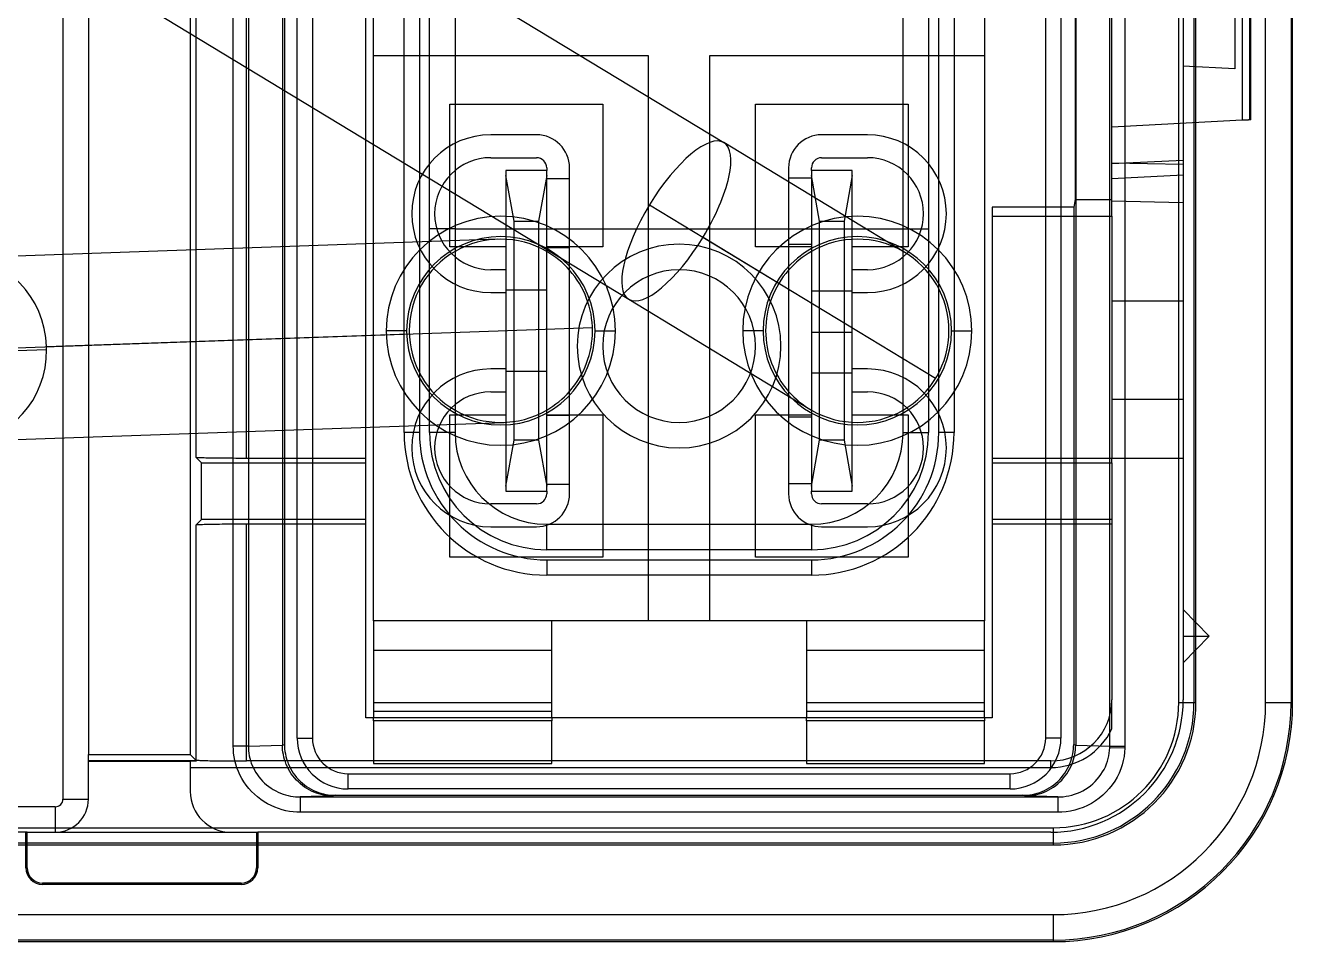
# Model space of a CAD drawing. Header units: millimetres. Extents: x -14.1 to 35.9, y -18 to 18.
# Drawn here: x 11.01 to 35.9, y -18 to 0 of the extents above; entities that cross this region are included whole.
import ezdxf

# ---------------------------------------------------------------- set-up
doc = ezdxf.new("R2010")
doc.units = ezdxf.units.MM
doc.layers.add('MAIN-1', color=7, linetype='Continuous')
doc.layers.add('MAIN-2', color=7, linetype='Continuous')

msp = doc.modelspace()

# ---------------------------------------------------------------- linework, layer by layer
at = {"layer": 'MAIN-1'}
for p, q in [((15.095, -14.159), (15.095, 14.159)), ((15.391, 14.159), (15.391, -14.159)), ((16.061, 14.137), (16.061, -14.137)), ((16.1, 14.125), (16.1, -14.125)), ((16.35, -14), (16.35, 14)), ((16.65, 14), (16.65, -14)), ((31.05, -14), (31.05, 14)), ((31.35, 14), (31.35, -14)), ((31.639, 14.137), (31.639, -14.137)), ((32.309, -14.159), (32.309, 14.159)), ((32.605, 14.159), (32.605, -14.159)), ((33.662, -13.3), (33.662, 13.3)), ((33.962, 13.3), (33.962, -13.3)), ((34, -13.3), (34, 13.3)), ((35.369, -13.3), (35.369, 13.3)), ((35.868, 13.3), (35.868, -13.3)), ((35.9, -13.3), (35.9, 13.3)), ((18.45, -8), (18.45, 8)), ((18.75, 8), (18.75, -8)), ((28.95, -8), (28.95, 8)), ((29.25, 8), (29.25, -8)), ((31.631, 3.418), (31.631, -3.418)), ((18.95, -4), (18.95, 2.668)), ((28.75, 2.668), (28.75, -4)), ((19.45, 2.438), (19.45, -4)), ((28.25, -4), (28.25, 2.438)), ((31.631, -3.418), (31.6, -3.575)), ((31.6, -3.575), (31.35, -3.575)), ((31.6, -3.575), (31.6, -14.125)), ((18.95, -8), (18.95, -4)), ((19.45, -4), (18.95, -4)), ((19.45, -4), (19.45, -8)), ((19.45, -4), (28.25, -4)), ((28.25, -4), (28.75, -4)), ((28.25, -8), (28.25, -4)), ((28.75, -4), (28.75, -8)), ((18.75, -8), (18.45, -8)), ((19.45, -8), (18.95, -8)), ((28.25, -8), (28.75, -8)), ((29.25, -8), (28.95, -8)), ((21.25, -10.3), (21.25, -9.8)), ((21.25, -9.8), (26.45, -9.8)), ((26.45, -9.8), (26.45, -10.3)), ((26.45, -10.3), (21.25, -10.3)), ((21.25, -10.5), (26.45, -10.5)), ((21.25, -10.5), (21.25, -10.8)), ((26.45, -10.5), (26.45, -10.8)), ((26.45, -10.8), (21.25, -10.8)), ((33.662, -13.3), (33.962, -13.3)), ((33.962, -13.3), (34, -13.3)), ((35.369, -13.3), (35.868, -13.3)), ((35.868, -13.3), (35.9, -13.3)), ((15.097, -14.228), (15.095, -14.159)), ((15.391, -14.159), (15.095, -14.159)), ((15.391, -14.159), (16.061, -14.138)), ((15.391, -14.159), (15.392, -14.205)), ((16.061, -14.137), (16.1, -14.125)), ((16.061, -14.138), (16.061, -14.137)), ((16.061, -14.137), (16.061, -14.137)), ((16.061, -14.137), (16.061, -14.137)), ((16.061, -14.137), (16.061, -14.137)), ((16.061, -14.137), (16.061, -14.137)), ((16.061, -14.137), (16.061, -14.137)), ((16.062, -14.184), (16.061, -14.138)), ((16.065, -14.23), (16.062, -14.184)), ((16.1, -14.125), (16.101, -14.171)), ((16.101, -14.171), (16.104, -14.218)), ((16.35, -14), (16.65, -14)), ((31.35, -14), (31.05, -14)), ((31.596, -14.218), (31.599, -14.171)), ((31.599, -14.171), (31.6, -14.125)), ((31.6, -14.125), (31.639, -14.137)), ((31.635, -14.23), (31.638, -14.184)), ((31.638, -14.184), (31.639, -14.138)), ((31.639, -14.137), (31.639, -14.137)), ((31.639, -14.137), (31.639, -14.137)), ((31.639, -14.137), (31.639, -14.137)), ((31.639, -14.137), (31.639, -14.137)), ((31.639, -14.137), (31.639, -14.137)), ((31.639, -14.137), (31.639, -14.138)), ((31.639, -14.138), (32.309, -14.159)), ((32.308, -14.191), (32.309, -14.186)), ((32.309, -14.164), (32.309, -14.159)), ((32.309, -14.159), (32.605, -14.159)), ((32.309, -14.168), (32.309, -14.164)), ((32.309, -14.173), (32.309, -14.168)), ((32.309, -14.177), (32.309, -14.173)), ((32.309, -14.182), (32.309, -14.177)), ((32.309, -14.186), (32.309, -14.182)), ((32.605, -14.159), (32.605, -14.165)), ((32.605, -14.165), (32.605, -14.171)), ((32.605, -14.171), (32.605, -14.177)), ((32.605, -14.177), (32.605, -14.183)), ((32.605, -14.183), (32.605, -14.188)), ((15.102, -14.298), (15.097, -14.228)), ((15.112, -14.369), (15.102, -14.298)), ((15.126, -14.44), (15.112, -14.369)), ((15.392, -14.205), (15.395, -14.252)), ((15.395, -14.252), (15.401, -14.299)), ((15.401, -14.299), (15.409, -14.347)), ((15.409, -14.347), (15.42, -14.395)), ((15.42, -14.395), (15.433, -14.443)), ((16.071, -14.278), (16.065, -14.23)), ((16.079, -14.325), (16.071, -14.278)), ((16.089, -14.373), (16.079, -14.325)), ((16.102, -14.422), (16.089, -14.373)), ((16.118, -14.47), (16.102, -14.422)), ((16.104, -14.218), (16.11, -14.265)), ((16.11, -14.265), (16.118, -14.313)), ((16.118, -14.313), (16.128, -14.361)), ((16.128, -14.361), (16.141, -14.409)), ((16.141, -14.409), (16.157, -14.457)), ((31.543, -14.457), (31.559, -14.409)), ((31.559, -14.409), (31.572, -14.361)), ((31.572, -14.361), (31.582, -14.313)), ((31.582, -14.313), (31.59, -14.265)), ((31.582, -14.47), (31.598, -14.422)), ((31.59, -14.265), (31.596, -14.218)), ((31.598, -14.422), (31.611, -14.373)), ((31.611, -14.373), (31.621, -14.325)), ((31.621, -14.325), (31.629, -14.278)), ((31.629, -14.278), (31.635, -14.23)), ((32.263, -14.456), (32.278, -14.402)), ((32.278, -14.402), (32.29, -14.349)), ((32.29, -14.349), (32.299, -14.295)), ((32.299, -14.295), (32.305, -14.243)), ((32.305, -14.243), (32.308, -14.191)), ((32.604, -14.2), (32.308, -14.191)), ((32.589, -14.36), (32.573, -14.442)), ((32.599, -14.28), (32.589, -14.36)), ((32.604, -14.2), (32.599, -14.28)), ((32.605, -14.194), (32.604, -14.2)), ((32.605, -14.188), (32.605, -14.194)), ((15.144, -14.512), (15.126, -14.44)), ((15.167, -14.584), (15.144, -14.512)), ((15.195, -14.655), (15.167, -14.584)), ((15.227, -14.725), (15.195, -14.655)), ((15.433, -14.443), (15.449, -14.491)), ((15.449, -14.491), (15.467, -14.539)), ((15.467, -14.539), (15.489, -14.586)), ((15.489, -14.586), (15.513, -14.632)), ((15.513, -14.632), (15.539, -14.678)), ((15.539, -14.678), (15.568, -14.722)), ((16.136, -14.517), (16.118, -14.47)), ((16.157, -14.565), (16.136, -14.517)), ((16.157, -14.457), (16.175, -14.505)), ((16.18, -14.611), (16.157, -14.565)), ((16.175, -14.505), (16.196, -14.552)), ((16.206, -14.657), (16.18, -14.611)), ((16.196, -14.552), (16.219, -14.599)), ((16.235, -14.701), (16.206, -14.657)), ((16.219, -14.599), (16.245, -14.644)), ((16.245, -14.644), (16.274, -14.689)), ((31.426, -14.689), (31.455, -14.644)), ((31.455, -14.644), (31.481, -14.599)), ((31.465, -14.701), (31.494, -14.657)), ((31.481, -14.599), (31.504, -14.552)), ((31.494, -14.657), (31.52, -14.611)), ((31.504, -14.552), (31.525, -14.505)), ((31.52, -14.611), (31.543, -14.565)), ((31.525, -14.505), (31.543, -14.457)), ((31.543, -14.565), (31.564, -14.517)), ((31.564, -14.517), (31.582, -14.47)), ((32.135, -14.717), (32.168, -14.667)), ((32.168, -14.667), (32.197, -14.615)), ((32.197, -14.615), (32.222, -14.563)), ((32.222, -14.563), (32.244, -14.51)), ((32.244, -14.51), (32.263, -14.456)), ((32.525, -14.606), (32.491, -14.687)), ((32.552, -14.524), (32.525, -14.606)), ((32.573, -14.442), (32.552, -14.524)), ((15.263, -14.794), (15.227, -14.725)), ((15.304, -14.862), (15.263, -14.794)), ((15.349, -14.927), (15.304, -14.862)), ((15.399, -14.989), (15.349, -14.927)), ((15.568, -14.722), (15.6, -14.765)), ((15.6, -14.765), (15.634, -14.807)), ((15.634, -14.807), (15.671, -14.846)), ((15.671, -14.846), (15.709, -14.884)), ((15.709, -14.884), (15.75, -14.92)), ((15.75, -14.92), (15.792, -14.953)), ((16.266, -14.744), (16.235, -14.701)), ((16.299, -14.785), (16.266, -14.744)), ((16.274, -14.689), (16.305, -14.732)), ((16.335, -14.825), (16.299, -14.785)), ((16.305, -14.732), (16.339, -14.773)), ((16.373, -14.863), (16.335, -14.825)), ((16.339, -14.773), (16.374, -14.813)), ((16.412, -14.899), (16.373, -14.863)), ((16.374, -14.813), (16.412, -14.851)), ((16.412, -14.851), (16.452, -14.886)), ((16.454, -14.932), (16.412, -14.899)), ((16.452, -14.886), (16.493, -14.92)), ((16.497, -14.963), (16.454, -14.932)), ((16.493, -14.92), (16.536, -14.951)), ((17.35, -14.7), (30.35, -14.7)), ((17.35, -15), (17.35, -14.7)), ((30.35, -15), (30.35, -14.7)), ((31.164, -14.951), (31.207, -14.92)), ((31.203, -14.963), (31.246, -14.932)), ((31.207, -14.92), (31.248, -14.886)), ((31.246, -14.932), (31.288, -14.899)), ((31.248, -14.886), (31.288, -14.851)), ((31.288, -14.851), (31.326, -14.813)), ((31.288, -14.899), (31.327, -14.863)), ((31.326, -14.813), (31.361, -14.773)), ((31.327, -14.863), (31.365, -14.825)), ((31.361, -14.773), (31.395, -14.732)), ((31.365, -14.825), (31.401, -14.785)), ((31.395, -14.732), (31.426, -14.689)), ((31.401, -14.785), (31.434, -14.744)), ((31.434, -14.744), (31.465, -14.701)), ((31.93, -14.936), (31.977, -14.897)), ((31.977, -14.897), (32.02, -14.856)), ((32.02, -14.856), (32.062, -14.811)), ((32.062, -14.811), (32.1, -14.765)), ((32.1, -14.765), (32.135, -14.717)), ((32.356, -14.92), (32.299, -14.992)), ((32.407, -14.845), (32.356, -14.92)), ((32.452, -14.767), (32.407, -14.845)), ((32.491, -14.687), (32.452, -14.767)), ((15.452, -15.049), (15.399, -14.989)), ((15.509, -15.105), (15.452, -15.049)), ((15.57, -15.158), (15.509, -15.105)), ((15.633, -15.207), (15.57, -15.158)), ((15.792, -14.953), (15.836, -14.984)), ((15.836, -14.984), (15.881, -15.013)), ((15.881, -15.013), (15.928, -15.039)), ((15.928, -15.039), (15.975, -15.062)), ((15.975, -15.062), (16.023, -15.083)), ((16.023, -15.083), (16.072, -15.101)), ((16.072, -15.101), (16.121, -15.117)), ((16.121, -15.117), (16.17, -15.13)), ((16.17, -15.13), (16.219, -15.14)), ((16.219, -15.14), (16.268, -15.148)), ((16.268, -15.148), (16.316, -15.154)), ((16.316, -15.154), (16.364, -15.157)), ((16.364, -15.157), (16.411, -15.158)), ((17.059, -15.137), (16.411, -15.158)), ((16.411, -15.158), (16.411, -15.458)), ((16.411, -15.158), (31.289, -15.158)), ((16.541, -14.992), (16.497, -14.963)), ((16.536, -14.951), (16.581, -14.98)), ((16.587, -15.018), (16.541, -14.992)), ((16.581, -14.98), (16.626, -15.006)), ((16.633, -15.041), (16.587, -15.018)), ((16.626, -15.006), (16.673, -15.029)), ((16.68, -15.062), (16.633, -15.041)), ((16.673, -15.029), (16.72, -15.05)), ((16.728, -15.08), (16.68, -15.062)), ((16.72, -15.05), (16.768, -15.068)), ((16.776, -15.096), (16.728, -15.08)), ((16.768, -15.068), (16.816, -15.084)), ((16.824, -15.109), (16.776, -15.096)), ((16.816, -15.084), (16.864, -15.097)), ((16.872, -15.119), (16.824, -15.109)), ((16.864, -15.097), (16.912, -15.107)), ((16.92, -15.127), (16.872, -15.119)), ((16.912, -15.107), (16.96, -15.115)), ((16.967, -15.133), (16.92, -15.127)), ((16.96, -15.115), (17.007, -15.121)), ((17.014, -15.136), (16.967, -15.133)), ((17.007, -15.121), (17.054, -15.124)), ((17.059, -15.137), (17.014, -15.136)), ((17.054, -15.124), (17.1, -15.125)), ((17.1, -15.125), (17.059, -15.137)), ((17.1, -15.125), (30.6, -15.125)), ((30.35, -15), (17.35, -15)), ((30.6, -15.125), (30.646, -15.124)), ((30.641, -15.137), (30.6, -15.125)), ((30.641, -15.137), (30.686, -15.136)), ((31.289, -15.158), (30.641, -15.137)), ((30.646, -15.124), (30.693, -15.121)), ((30.686, -15.136), (30.733, -15.133)), ((30.693, -15.121), (30.74, -15.115)), ((30.733, -15.133), (30.78, -15.127)), ((30.74, -15.115), (30.788, -15.107)), ((30.78, -15.127), (30.828, -15.119)), ((30.788, -15.107), (30.836, -15.097)), ((30.828, -15.119), (30.876, -15.109)), ((30.836, -15.097), (30.884, -15.084)), ((30.876, -15.109), (30.924, -15.096)), ((30.884, -15.084), (30.932, -15.068)), ((30.924, -15.096), (30.972, -15.08)), ((30.932, -15.068), (30.98, -15.05)), ((30.972, -15.08), (31.02, -15.062)), ((30.98, -15.05), (31.027, -15.029)), ((31.02, -15.062), (31.067, -15.041)), ((31.027, -15.029), (31.074, -15.006)), ((31.067, -15.041), (31.113, -15.018)), ((31.074, -15.006), (31.119, -14.98)), ((31.113, -15.018), (31.159, -14.992)), ((31.119, -14.98), (31.164, -14.951)), ((31.159, -14.992), (31.203, -14.963)), ((31.289, -15.158), (31.342, -15.157)), ((31.289, -15.158), (31.289, -15.458)), ((31.342, -15.157), (31.396, -15.153)), ((31.396, -15.153), (31.451, -15.145)), ((31.451, -15.145), (31.506, -15.135)), ((31.506, -15.135), (31.561, -15.122)), ((31.561, -15.122), (31.617, -15.105)), ((31.617, -15.105), (31.672, -15.085)), ((31.672, -15.085), (31.726, -15.062)), ((31.726, -15.062), (31.779, -15.035)), ((31.779, -15.035), (31.831, -15.005)), ((31.831, -15.005), (31.882, -14.972)), ((31.882, -14.972), (31.93, -14.936)), ((32.171, -15.123), (32.1, -15.182)), ((32.237, -15.06), (32.171, -15.123)), ((32.299, -14.992), (32.237, -15.06)), ((15.699, -15.252), (15.633, -15.207)), ((15.767, -15.292), (15.699, -15.252)), ((15.837, -15.328), (15.767, -15.292)), ((15.908, -15.36), (15.837, -15.328)), ((15.981, -15.387), (15.908, -15.36)), ((16.053, -15.409), (15.981, -15.387)), ((16.126, -15.427), (16.053, -15.409)), ((16.199, -15.441), (16.126, -15.427)), ((31.619, -15.417), (31.535, -15.435)), ((31.702, -15.392), (31.619, -15.417)), ((31.786, -15.362), (31.702, -15.392)), ((31.868, -15.326), (31.786, -15.362)), ((31.948, -15.284), (31.868, -15.326)), ((32.026, -15.236), (31.948, -15.284)), ((32.1, -15.182), (32.026, -15.236)), ((16.27, -15.451), (16.199, -15.441)), ((16.341, -15.456), (16.27, -15.451)), ((16.411, -15.458), (16.341, -15.456)), ((31.289, -15.458), (16.411, -15.458)), ((31.37, -15.456), (31.289, -15.458)), ((31.452, -15.448), (31.37, -15.456)), ((31.535, -15.435), (31.452, -15.448)), ((-9.4, -15.762), (31.2, -15.762)), ((31.2, -15.762), (31.2, -16.062)), ((31.2, -16.062), (-9.4, -16.062)), ((-9.4, -16.1), (31.2, -16.1)), ((31.2, -16.062), (31.2, -16.1)), ((-9.4, -17.469), (31.2, -17.469)), ((31.2, -17.469), (31.2, -17.968)), ((31.2, -17.968), (-9.4, -17.968)), ((-9.4, -18), (31.2, -18)), ((31.2, -17.968), (31.2, -18))]:
    msp.add_line(p, q, dxfattribs=at)
for centre, radius, start, end in [((23.85, -6.3), 2, 90, 270), ((23.85, -6.3), 2, 270, 90), ((23.85, -6.3), 1.5, 90, 270), ((23.85, -6.3), 1.5, 270, 90), ((21.25, -8), 2.8, 180, 270), ((21.25, -8), 2.5, 180, 270), ((21.25, -8), 2.3, 180, 270), ((21.25, -8), 1.8, 180, 270), ((26.45, -8), 2.8, 270, 0), ((26.45, -8), 2.5, 270, 0), ((26.45, -8), 2.3, 270, 0), ((26.45, -8), 1.8, 270, 0), ((31.2, -13.3), 4.7, 270, 0), ((31.2, -13.3), 4.668, 270, 0), ((31.2, -13.3), 4.169, 270, 0), ((31.2, -13.3), 2.8, 270, 0), ((31.2, -13.3), 2.462, 270, 0), ((31.2, -13.3), 2.762, 270, 0), ((17.35, -14), 1, 180, 270), ((17.35, -14), 0.7, 180, 270), ((30.35, -14), 1, 270, 0), ((30.35, -14), 0.7, 270, 0)]:
    msp.add_arc(centre, radius, start, end, dxfattribs=at)
at = {"layer": 'MAIN-2'}
for p, q in [((11.75, 15.2), (11.75, -15.2)), ((12.25, 14.325), (12.25, -14.325)), ((14.25, 14.325), (14.25, -14.325)), ((17.7, -13.6), (17.7, 13.6)), ((33.75, 13.25), (33.75, -13.25)), ((17.85, -11.7), (17.85, 11.7)), ((29.85, 11.7), (29.85, -11.7)), ((14.359, 8.483), (14.359, -8.483)), ((15.358, -8.5), (15.358, 8.5)), ((9.426, 6.982), (24.729, -2.304)), ((7.558, 3.904), (22.861, -5.382)), ((32.35, -3.418), (32.35, 3.418)), ((34.91, 1.866), (34.91, -1.866)), ((35.05, 1.858), (35.05, -1.858)), ((35.077, -1.857), (35.077, 1.857)), ((34.762, 0.853), (34.762, -0.853)), ((17.85, -0.6), (17.85, -0.6)), ((23.25, -0.6), (17.85, -0.6)), ((23.25, -0.6), (23.25, -0.6)), ((23.25, -11.7), (23.25, -0.6)), ((29.85, -0.6), (24.45, -0.6)), ((24.45, -0.6), (24.45, -0.6)), ((24.45, -0.6), (24.45, -11.7)), ((29.85, -0.6), (29.85, -0.6)), ((33.75, -0.8), (33.75, -0.8)), ((34.762, -0.853), (33.75, -0.8)), ((19.35, -1.55), (22.35, -1.55)), ((19.35, -4.35), (19.35, -1.55)), ((19.35, -1.55), (19.35, -1.55)), ((22.35, -1.55), (22.35, -4.35)), ((22.35, -1.55), (22.35, -1.55)), ((25.35, -1.55), (28.35, -1.55)), ((25.35, -4.35), (25.35, -1.55)), ((25.35, -1.55), (25.35, -1.55)), ((28.35, -1.55), (28.35, -4.35)), ((28.35, -1.55), (28.35, -1.55)), ((34.91, -1.866), (32.35, -2)), ((33.75, -1.927), (33.75, -1.927)), ((34.92, -1.865), (34.91, -1.866)), ((34.929, -1.865), (34.92, -1.865)), ((34.939, -1.864), (34.929, -1.865)), ((34.949, -1.864), (34.939, -1.864)), ((34.959, -1.863), (34.949, -1.864)), ((34.969, -1.863), (34.959, -1.863)), ((34.979, -1.862), (34.969, -1.863)), ((34.989, -1.862), (34.979, -1.862)), ((34.999, -1.861), (34.989, -1.862)), ((35.008, -1.861), (34.999, -1.861)), ((35.017, -1.86), (35.008, -1.861)), ((35.025, -1.86), (35.017, -1.86)), ((35.033, -1.859), (35.025, -1.86)), ((35.04, -1.859), (35.033, -1.859)), ((35.047, -1.859), (35.04, -1.859)), ((35.053, -1.858), (35.047, -1.859)), ((35.059, -1.858), (35.053, -1.858)), ((35.064, -1.858), (35.059, -1.858)), ((35.068, -1.858), (35.064, -1.858)), ((35.071, -1.857), (35.068, -1.858)), ((35.074, -1.857), (35.071, -1.857)), ((35.075, -1.857), (35.074, -1.857)), ((35.076, -1.857), (35.075, -1.857)), ((35.077, -1.857), (35.076, -1.857)), ((21.05, -2.15), (20.15, -2.15)), ((20.15, -2.15), (20.15, -2.15)), ((21.05, -2.15), (21.05, -2.15)), ((27.55, -2.15), (26.65, -2.15)), ((26.65, -2.15), (26.65, -2.15)), ((27.55, -2.15), (27.55, -2.15)), ((32.35, -2), (32.35, -2)), ((28.284, -4.461), (24.729, -2.304)), ((20.15, -2.6), (21.05, -2.6)), ((20.15, -2.6), (20.15, -2.6)), ((21.05, -2.6), (21.05, -2.6)), ((26.65, -2.6), (27.55, -2.6)), ((26.65, -2.6), (26.65, -2.6)), ((27.55, -2.6), (27.55, -2.6)), ((32.35, -2.717), (33.75, -2.646)), ((32.35, -2.7), (32.35, -2.7)), ((32.35, -2.7), (33.75, -2.724)), ((33.75, -2.724), (33.75, -2.724)), ((20.45, -2.85), (20.45, -4.35)), ((20.45, -2.85), (20.45, -2.85)), ((21.25, -2.85), (20.45, -2.85)), ((20.609, -3.85), (20.45, -2.95)), ((21.25, -2.95), (21.091, -3.85)), ((21.25, -2.8), (21.25, -2.85)), ((21.25, -2.8), (21.25, -2.8)), ((21.25, -2.85), (21.25, -2.85)), ((21.25, -4.35), (21.25, -2.85)), ((21.25, -2.85), (21.25, -2.85)), ((21.7, -9.2), (21.7, -2.8)), ((21.7, -2.8), (21.7, -2.8)), ((26, -2.8), (26, -9.2)), ((26, -2.8), (26, -2.8)), ((26.45, -2.85), (26.45, -2.8)), ((26.45, -2.8), (26.45, -2.8)), ((26.45, -2.85), (26.45, -2.85)), ((26.45, -2.85), (26.45, -4.35)), ((27.25, -2.85), (26.45, -2.85)), ((26.45, -2.85), (26.45, -2.85)), ((26.609, -3.85), (26.45, -2.95)), ((27.25, -2.95), (27.091, -3.85)), ((27.25, -2.85), (27.25, -2.85)), ((27.25, -4.35), (27.25, -2.85)), ((33.75, -2.944), (32.35, -3.015)), ((21.7, -3.013), (21.25, -3.013)), ((21.25, -3.013), (21.25, -3.013)), ((21.25, -3.013), (21.25, -3.013)), ((21.7, -3.013), (21.7, -3.013)), ((26.45, -3), (26, -3)), ((26, -3), (26, -3)), ((26.45, -3), (26.45, -3)), ((26.45, -3), (26.45, -3)), ((31.631, -3.418), (32.35, -3.418)), ((32.35, -3.75), (32.35, -3.418)), ((32.35, -3.45), (33.75, -3.478)), ((18.6, -3.7), (18.6, -3.7)), ((19.05, -3.7), (19.05, -3.7)), ((23.27, -3.524), (28.889, -6.934)), ((31.35, -3.575), (30, -3.575)), ((30, -3.575), (30, -13.6)), ((20.609, -8.15), (20.609, -3.85)), ((20.609, -3.85), (21.091, -3.85)), ((21.091, -3.85), (21.091, -8.15)), ((26.609, -3.85), (27.091, -3.85)), ((26.609, -8.15), (26.609, -3.85)), ((27.091, -3.85), (27.091, -8.15)), ((30, -3.75), (32.35, -3.75)), ((32.35, -3.75), (32.35, -8.5)), ((20.287, -4.201), (9.701, -4.571)), ((24.32, -4.162), (25.811, -5.066)), ((20.45, -4.35), (19.35, -4.35)), ((19.35, -4.35), (19.35, -4.35)), ((20.45, -4.35), (20.45, -7.65)), ((20.45, -4.35), (20.45, -4.35)), ((21.25, -7.65), (21.25, -4.35)), ((22.35, -4.35), (21.25, -4.35)), ((21.25, -4.35), (21.25, -4.35)), ((21.25, -4.363), (21.7, -4.363)), ((22.35, -4.35), (22.35, -4.35)), ((23.85, -4.3), (23.85, -4.3)), ((26.45, -4.35), (25.35, -4.35)), ((25.35, -4.35), (25.35, -4.35)), ((26, -4.3), (26.45, -4.3)), ((26.45, -4.35), (26.45, -7.65)), ((26.45, -4.35), (26.45, -4.35)), ((27.25, -7.65), (27.25, -4.35)), ((28.35, -4.35), (27.25, -4.35)), ((27.25, -4.35), (27.25, -4.35)), ((28.35, -4.35), (28.35, -4.35)), ((20.45, -4.8), (20.15, -4.8)), ((20.15, -4.8), (20.15, -4.8)), ((20.45, -4.8), (20.45, -4.8)), ((23.85, -4.8), (23.85, -4.8)), ((27.25, -4.8), (27.25, -4.8)), ((27.55, -4.8), (27.25, -4.8)), ((27.55, -4.8), (27.55, -4.8)), ((21.25, -5.2), (20.45, -5.2)), ((20.45, -5.2), (20.45, -5.25)), ((27.25, -5.224), (26.45, -5.224)), ((27.25, -5.25), (27.25, -5.224)), ((20.15, -5.25), (20.45, -5.25)), ((20.15, -5.25), (20.15, -5.25)), ((20.45, -5.25), (20.45, -5.25)), ((20.45, -5.25), (20.45, -5.25)), ((20.45, -5.25), (20.45, -5.25)), ((22.861, -5.382), (26.416, -7.539)), ((27.25, -5.25), (27.25, -5.25)), ((27.25, -5.25), (27.25, -5.25)), ((27.25, -5.25), (27.55, -5.25)), ((27.25, -5.25), (27.25, -5.25)), ((27.55, -5.25), (27.55, -5.25)), ((32.35, -5.411), (33.75, -5.411)), ((8.098, -6.428), (22.149, -5.937)), ((11.429, -6.312), (18.551, -6.063)), ((18.1, -6), (18.1, -6)), ((18.5, -6), (18.1, -6)), ((18.55, -6), (18.55, -6)), ((18.55, -6), (18.55, -6)), ((22.15, -6), (22.15, -6)), ((22.15, -6), (22.15, -6)), ((22.2, -6), (22.6, -6)), ((22.6, -6), (22.6, -6)), ((25.5, -6), (25.1, -6)), ((25.1, -6), (25.1, -6)), ((25.55, -6), (25.55, -6)), ((25.55, -6), (25.55, -6)), ((26.45, -6.024), (27.25, -6.024)), ((26.45, -6.024), (27.25, -6.024)), ((29.15, -6), (29.15, -6)), ((29.15, -6), (29.15, -6)), ((29.2, -6), (29.6, -6)), ((29.6, -6), (29.6, -6)), ((8.782, -6.462), (11.43, -6.37)), ((20.45, -6.75), (20.15, -6.75)), ((20.15, -6.75), (20.15, -6.75)), ((20.45, -6.75), (20.45, -6.75)), ((20.45, -6.75), (20.45, -6.75)), ((20.45, -6.75), (20.45, -6.8)), ((20.45, -6.75), (20.45, -6.75)), ((21.25, -6.8), (20.45, -6.8)), ((26.45, -6.824), (27.25, -6.824)), ((27.25, -6.75), (27.25, -6.75)), ((27.25, -6.75), (27.25, -6.75)), ((27.55, -6.75), (27.25, -6.75)), ((27.25, -6.75), (27.25, -6.75)), ((27.25, -6.824), (27.25, -6.75)), ((27.55, -6.75), (27.55, -6.75)), ((20.15, -7.2), (20.15, -7.2)), ((20.15, -7.2), (20.45, -7.2)), ((20.45, -7.2), (20.45, -7.2)), ((27.25, -7.2), (27.25, -7.2)), ((27.25, -7.2), (27.55, -7.2)), ((27.55, -7.2), (27.55, -7.2)), ((32.35, -7.343), (33.75, -7.343)), ((19.35, -7.65), (20.45, -7.65)), ((19.35, -10.45), (19.35, -7.65)), ((19.35, -7.65), (19.35, -7.65)), ((20.45, -7.65), (20.45, -7.65)), ((20.45, -7.65), (20.45, -9.15)), ((21.25, -7.65), (22.35, -7.65)), ((21.25, -7.65), (21.25, -7.65)), ((21.25, -9.15), (21.25, -7.65)), ((21.7, -7.663), (21.25, -7.663)), ((22.35, -7.65), (22.35, -10.45)), ((22.35, -7.65), (22.35, -7.65)), ((25.35, -7.65), (26.45, -7.65)), ((25.35, -10.45), (25.35, -7.65)), ((25.35, -7.65), (25.35, -7.65)), ((26.45, -7.7), (26, -7.7)), ((26.45, -7.65), (26.45, -9.15)), ((26.45, -7.65), (26.45, -7.65)), ((27.25, -7.65), (28.35, -7.65)), ((27.25, -7.65), (27.25, -7.65)), ((27.25, -9.15), (27.25, -7.65)), ((28.35, -7.65), (28.35, -10.45)), ((28.35, -7.65), (28.35, -7.65)), ((9.826, -8.169), (20.413, -7.799)), ((23.85, -7.8), (23.85, -7.8)), ((18.75, -8), (18.75, -8)), ((18.95, -8), (18.95, -8)), ((20.45, -9.05), (20.609, -8.15)), ((21.091, -8.15), (20.609, -8.15)), ((21.091, -8.15), (21.25, -9.05)), ((26.45, -9.05), (26.609, -8.15)), ((27.091, -8.15), (26.609, -8.15)), ((27.091, -8.15), (27.25, -9.05)), ((28.75, -8), (28.75, -8)), ((28.95, -8), (28.95, -8)), ((18.6, -8.3), (18.6, -8.3)), ((19.05, -8.3), (19.05, -8.3)), ((23.85, -8.3), (23.85, -8.3)), ((14.472, -8.596), (14.359, -8.483)), ((14.359, -8.483), (14.361, -8.484)), ((14.361, -8.484), (14.366, -8.485)), ((14.366, -8.485), (14.374, -8.486)), ((14.374, -8.486), (14.386, -8.487)), ((14.386, -8.487), (14.4, -8.488)), ((14.4, -8.488), (14.418, -8.488)), ((14.418, -8.488), (14.439, -8.489)), ((14.439, -8.489), (14.464, -8.49)), ((14.464, -8.49), (14.492, -8.491)), ((14.472, -9.704), (14.472, -8.596)), ((14.472, -8.596), (17.7, -8.596)), ((14.492, -8.491), (14.523, -8.492)), ((14.523, -8.492), (14.558, -8.493)), ((14.558, -8.493), (14.596, -8.494)), ((14.596, -8.494), (14.636, -8.495)), ((14.636, -8.495), (14.679, -8.495)), ((14.679, -8.495), (14.725, -8.496)), ((14.725, -8.496), (14.773, -8.497)), ((14.773, -8.497), (14.823, -8.497)), ((14.823, -8.497), (14.874, -8.498)), ((14.874, -8.498), (14.927, -8.498)), ((14.927, -8.498), (14.98, -8.499)), ((14.98, -8.499), (15.035, -8.499)), ((15.035, -8.499), (15.089, -8.499)), ((15.089, -8.499), (15.144, -8.5)), ((15.144, -8.5), (15.199, -8.5)), ((15.199, -8.5), (15.253, -8.5)), ((15.253, -8.5), (15.306, -8.5)), ((15.306, -8.5), (15.358, -8.5)), ((15.358, -8.5), (17.7, -8.5)), ((30, -8.5), (32.35, -8.5)), ((30, -8.596), (32.35, -8.596)), ((32.35, -8.5), (33.75, -8.5)), ((32.35, -8.596), (32.35, -8.5)), ((32.35, -8.596), (32.35, -9.704)), ((20.45, -9.15), (20.45, -9.15)), ((20.45, -9.15), (21.25, -9.15)), ((21.25, -9.013), (21.7, -9.013)), ((21.25, -9.013), (21.25, -9.013)), ((21.25, -9.013), (21.25, -9.013)), ((21.25, -9.15), (21.25, -9.15)), ((21.25, -9.15), (21.25, -9.2)), ((21.25, -9.15), (21.25, -9.15)), ((21.25, -9.2), (21.25, -9.2)), ((21.7, -9.013), (21.7, -9.013)), ((21.7, -9.2), (21.7, -9.2)), ((26, -9), (26.45, -9)), ((26, -9), (26, -9)), ((26, -9.2), (26, -9.2)), ((26.45, -9), (26.45, -9)), ((26.45, -9), (26.45, -9)), ((26.45, -9.15), (26.45, -9.15)), ((26.45, -9.15), (27.25, -9.15)), ((26.45, -9.2), (26.45, -9.15)), ((26.45, -9.15), (26.45, -9.15)), ((26.45, -9.2), (26.45, -9.2)), ((27.25, -9.15), (27.25, -9.15)), ((21.05, -9.4), (20.15, -9.4)), ((20.15, -9.4), (20.15, -9.4)), ((21.05, -9.4), (21.05, -9.4)), ((27.55, -9.4), (26.65, -9.4)), ((26.65, -9.4), (26.65, -9.4)), ((27.55, -9.4), (27.55, -9.4)), ((14.472, -9.704), (14.359, -9.817)), ((17.7, -9.704), (14.472, -9.704)), ((32.35, -9.704), (30, -9.704)), ((32.35, -9.704), (32.35, -9.8)), ((14.361, -9.816), (14.359, -9.817)), ((14.359, -9.817), (14.359, -14.433)), ((14.366, -9.815), (14.361, -9.816)), ((14.374, -9.814), (14.366, -9.815)), ((14.386, -9.813), (14.374, -9.814)), ((14.4, -9.812), (14.386, -9.813)), ((14.418, -9.812), (14.4, -9.812)), ((14.439, -9.811), (14.418, -9.812)), ((14.464, -9.81), (14.439, -9.811)), ((14.492, -9.809), (14.464, -9.81)), ((14.523, -9.808), (14.492, -9.809)), ((14.558, -9.807), (14.523, -9.808)), ((14.596, -9.806), (14.558, -9.807)), ((14.636, -9.805), (14.596, -9.806)), ((14.679, -9.805), (14.636, -9.805)), ((14.725, -9.804), (14.679, -9.805)), ((14.773, -9.803), (14.725, -9.804)), ((14.823, -9.803), (14.773, -9.803)), ((14.874, -9.802), (14.823, -9.803)), ((14.927, -9.802), (14.874, -9.802)), ((14.98, -9.801), (14.927, -9.802)), ((15.035, -9.801), (14.98, -9.801)), ((15.089, -9.801), (15.035, -9.801)), ((15.144, -9.8), (15.089, -9.801)), ((15.199, -9.8), (15.144, -9.8)), ((15.253, -9.8), (15.199, -9.8)), ((15.306, -9.8), (15.253, -9.8)), ((15.358, -9.8), (15.306, -9.8)), ((15.358, -14.45), (15.358, -9.8)), ((17.7, -9.8), (15.358, -9.8)), ((20.15, -9.85), (21.05, -9.85)), ((20.15, -9.85), (20.15, -9.85)), ((21.05, -9.85), (21.05, -9.85)), ((26.65, -9.85), (27.55, -9.85)), ((26.65, -9.85), (26.65, -9.85)), ((27.55, -9.85), (27.55, -9.85)), ((32.35, -9.8), (30, -9.8)), ((32.35, -9.8), (32.35, -13.25)), ((22.35, -10.45), (19.35, -10.45)), ((19.35, -10.45), (19.35, -10.45)), ((21.25, -10.3), (21.25, -10.3)), ((22.35, -10.45), (22.35, -10.45)), ((28.35, -10.45), (25.35, -10.45)), ((25.35, -10.45), (25.35, -10.45)), ((26.45, -10.3), (26.45, -10.3)), ((28.35, -10.45), (28.35, -10.45)), ((21.25, -10.5), (21.25, -10.5)), ((26.45, -10.5), (26.45, -10.5)), ((33.75, -11.474), (34.262, -12)), ((17.85, -11.7), (17.85, -12.272)), ((17.85, -11.7), (17.85, -11.7)), ((29.85, -11.7), (17.85, -11.7)), ((21.35, -11.7), (17.85, -11.7)), ((21.35, -11.7), (21.35, -11.7)), ((21.35, -12.272), (21.35, -11.7)), ((23.25, -11.7), (23.25, -11.7)), ((24.45, -11.7), (24.45, -11.7)), ((26.35, -11.7), (26.35, -12.272)), ((26.35, -11.7), (26.35, -11.7)), ((29.85, -11.7), (26.35, -11.7)), ((29.85, -11.7), (29.85, -11.7)), ((29.85, -12.272), (29.85, -11.7)), ((34.262, -12), (33.75, -12.526)), ((33.755, -12), (34.262, -12)), ((17.85, -12.272), (17.85, -13.3)), ((17.85, -12.272), (21.35, -12.272)), ((21.35, -13.3), (21.35, -12.272)), ((26.35, -12.272), (26.35, -13.3)), ((26.35, -12.272), (29.85, -12.272)), ((29.85, -13.3), (29.85, -12.272)), ((17.85, -13.3), (17.85, -13.6)), ((17.85, -13.3), (21.35, -13.3)), ((21.35, -13.6), (21.35, -13.3)), ((26.35, -13.3), (26.35, -13.6)), ((26.35, -13.3), (29.85, -13.3)), ((29.85, -13.6), (29.85, -13.3)), ((32.35, -13.458), (32.35, -13.25)), ((33.75, -13.25), (33.75, -13.25)), ((17.7, -13.6), (17.7, -13.6)), ((30, -13.6), (17.7, -13.6)), ((17.85, -13.473), (21.35, -13.473)), ((17.85, -13.66), (17.85, -13.6)), ((17.85, -13.6), (17.85, -13.6)), ((21.35, -13.66), (17.85, -13.66)), ((17.85, -13.66), (17.85, -14.5)), ((21.35, -13.6), (21.35, -13.66)), ((21.35, -13.6), (21.35, -13.6)), ((21.35, -14.5), (21.35, -13.66)), ((26.35, -13.473), (29.85, -13.473)), ((26.35, -13.66), (26.35, -13.6)), ((26.35, -13.6), (26.35, -13.6)), ((29.85, -13.66), (26.35, -13.66)), ((26.35, -13.66), (26.35, -14.5)), ((29.85, -13.6), (29.85, -13.66)), ((29.85, -13.6), (29.85, -13.6)), ((29.85, -14.5), (29.85, -13.66)), ((30, -13.6), (30, -13.6)), ((32.35, -13.548), (32.35, -13.458)), ((32.35, -13.617), (32.35, -13.548)), ((32.35, -13.676), (32.35, -13.617)), ((32.35, -13.729), (32.35, -13.676)), ((32.35, -13.777), (32.35, -13.729)), ((32.35, -13.822), (32.35, -13.777)), ((16.35, -14), (16.35, -14)), ((31.35, -14), (31.35, -14)), ((12.25, -14.451), (12.25, -14.325)), ((12.25, -14.325), (14.25, -14.325)), ((14.25, -14.325), (14.376, -14.451)), ((14.359, -14.433), (14.376, -14.45)), ((14.359, -14.433), (14.361, -14.434)), ((14.361, -14.434), (14.366, -14.435)), ((14.366, -14.435), (14.374, -14.436)), ((14.376, -14.45), (12.25, -14.45)), ((12.25, -14.453), (12.25, -14.451)), ((12.25, -14.451), (14.376, -14.451)), ((12.25, -15.2), (12.25, -14.453)), ((12.25, -14.453), (14.25, -14.453)), ((14.25, -14.453), (14.25, -15.05)), ((14.25, -14.579), (31.15, -14.579)), ((14.374, -14.436), (14.386, -14.437)), ((14.386, -14.437), (14.4, -14.438)), ((14.4, -14.438), (14.418, -14.438)), ((14.418, -14.438), (14.439, -14.439)), ((14.439, -14.439), (14.464, -14.44)), ((14.464, -14.44), (14.492, -14.441)), ((14.492, -14.441), (14.523, -14.442)), ((14.523, -14.442), (14.558, -14.443)), ((14.558, -14.443), (14.596, -14.444)), ((14.596, -14.444), (14.636, -14.445)), ((14.636, -14.445), (14.679, -14.445)), ((14.679, -14.445), (14.725, -14.446)), ((14.725, -14.446), (14.773, -14.447)), ((14.773, -14.447), (14.823, -14.447)), ((14.823, -14.447), (14.874, -14.448)), ((14.874, -14.448), (14.927, -14.448)), ((14.927, -14.448), (14.98, -14.449)), ((14.98, -14.449), (15.035, -14.449)), ((15.035, -14.449), (15.089, -14.449)), ((15.089, -14.449), (15.144, -14.45)), ((15.144, -14.45), (15.199, -14.45)), ((15.199, -14.45), (15.253, -14.45)), ((15.253, -14.45), (15.306, -14.45)), ((15.306, -14.45), (15.358, -14.45)), ((31.15, -14.45), (15.358, -14.45)), ((17.85, -14.5), (21.35, -14.5)), ((26.35, -14.5), (29.85, -14.5)), ((31.15, -14.579), (31.15, -14.45)), ((14.25, -15.05), (14.25, -15.05)), ((17.35, -15), (17.35, -15)), ((30.35, -15), (30.35, -15)), ((11.6, -15.35), (-9.4, -15.35)), ((11.6, -15.35), (11.6, -15.35)), ((11.6, -15.35), (11.6, -15.85)), ((11.75, -15.2), (11.75, -15.2)), ((11.75, -15.2), (12.25, -15.2)), ((12.25, -15.2), (12.25, -15.2)), ((11.024, -15.85), (10.05, -15.85)), ((11.05, -15.85), (11.024, -15.85)), ((11.024, -16.55), (11.024, -15.85)), ((11.05, -15.85), (15.55, -15.85)), ((11.05, -16.55), (11.05, -15.85)), ((11.6, -15.85), (11.6, -15.85)), ((15.05, -15.85), (15.05, -15.85)), ((15.55, -15.85), (15.576, -15.85)), ((15.55, -15.85), (15.55, -16.55)), ((31.15, -15.85), (15.576, -15.85)), ((15.576, -15.85), (15.576, -16.55)), ((31.15, -15.85), (31.15, -15.85)), ((11.05, -16.55), (11.024, -16.55)), ((15.55, -16.55), (15.576, -16.55)), ((15.25, -16.85), (11.35, -16.85)), ((11.35, -16.85), (11.35, -16.876)), ((15.25, -16.876), (11.35, -16.876)), ((15.25, -16.85), (15.25, -16.876))]:
    msp.add_line(p, q, dxfattribs=at)
for centre, radius, start, end in [((20.15, -3.7), 1.55, 90, 180), ((21.05, -2.8), 0.65, 0, 90), ((26.65, -2.8), 0.65, 90, 180), ((27.55, -3.7), 1.55, 0, 90), ((20.15, -3.7), 1.1, 90, 180), ((21.05, -2.8), 0.2, 0, 90), ((26.65, -2.8), 0.2, 90, 180), ((27.55, -3.7), 1.1, 0, 90), ((20.15, -3.7), 1.55, 180, 270), ((20.15, -3.7), 1.1, 180, 270), ((27.55, -3.7), 1.55, 270, 0), ((27.55, -3.7), 1.1, 270, 0), ((20.35, -6), 2.25, 0, 180), ((27.35, -6), 2.25, 0, 180), ((20.35, -6), 1.85, 0, 180), ((20.35, -6), 1.8, 60, 180), ((27.35, -6), 1.85, 0, 180), ((27.35, -6), 1.8, 0, 120), ((20.35, -6), 1.8, 41.4096, 60), ((27.35, -6), 1.8, 120, 138.5904), ((20.35, -6), 1.8, 0, 41.4096), ((27.35, -6), 1.8, 138.5904, 180), ((20.35, -6), 2.25, 180, 0), ((20.35, -6), 1.85, 180, 0), ((20.35, -6), 1.8, 180, 300), ((20.35, -6), 1.8, 318.5904, 0), ((27.35, -6), 2.25, 180, 0), ((27.35, -6), 1.85, 180, 0), ((27.35, -6), 1.8, 180, 221.4096), ((27.35, -6), 1.8, 240, 0), ((20.15, -8.3), 1.55, 90, 180), ((27.55, -8.3), 1.55, 0, 90), ((20.15, -8.3), 1.1, 90, 180), ((20.35, -6), 1.8, 300, 318.5904), ((27.35, -6), 1.8, 221.4096, 240), ((27.55, -8.3), 1.1, 0, 90), ((20.15, -8.3), 1.55, 180, 270), ((20.15, -8.3), 1.1, 180, 270), ((27.55, -8.3), 1.55, 270, 0), ((27.55, -8.3), 1.1, 270, 0), ((21.05, -9.2), 0.2, 270, 0), ((21.05, -9.2), 0.65, 270, 0), ((26.65, -9.2), 0.65, 180, 270), ((26.65, -9.2), 0.2, 180, 270), ((31.15, -13.25), 2.6, 270, 0), ((31.15, -13.25), 1.2, 270, 0), ((31.15, -13.25), 1.329, 270, 334.5313), ((15.05, -15.05), 0.8, 180, 270), ((11.6, -15.2), 0.15, 270, 0), ((11.6, -15.2), 0.65, 270, 0), ((11.35, -16.55), 0.326, 180, 270), ((11.35, -16.55), 0.3, 180, 270), ((15.25, -16.55), 0.326, 270, 0), ((15.25, -16.55), 0.3, 270, 0)]:
    msp.add_arc(centre, radius, start, end, dxfattribs=at)
for centre, major_axis, ratio, start_param, end_param in [((23.795, -3.843), (-0.934, -1.539), 0.341321, 3.141593, 4.712389), ((23.795, -3.843), (-0.934, -1.539), 0.341321, 1.570796, 3.141593), ((23.795, -3.843), (-0.934, -1.539), 0.341321, -1.570796, 0), ((23.795, -3.843), (-0.934, -1.539), 0.341321, 0, 1.570796), ((9.763, -6.37), (0.063, -1.799), 0.926, 1.570796, 4.680064), ((9.763, -6.37), (0.063, -1.799), 0.926, -1.570796, 1.538471), ((9.763, -6.37), (0.063, -1.799), 0.926, 1.538471, 1.570796)]:
    msp.add_ellipse(centre, major_axis=major_axis, ratio=ratio, start_param=start_param, end_param=end_param, dxfattribs=at)

doc.saveas('drawing.dxf')
